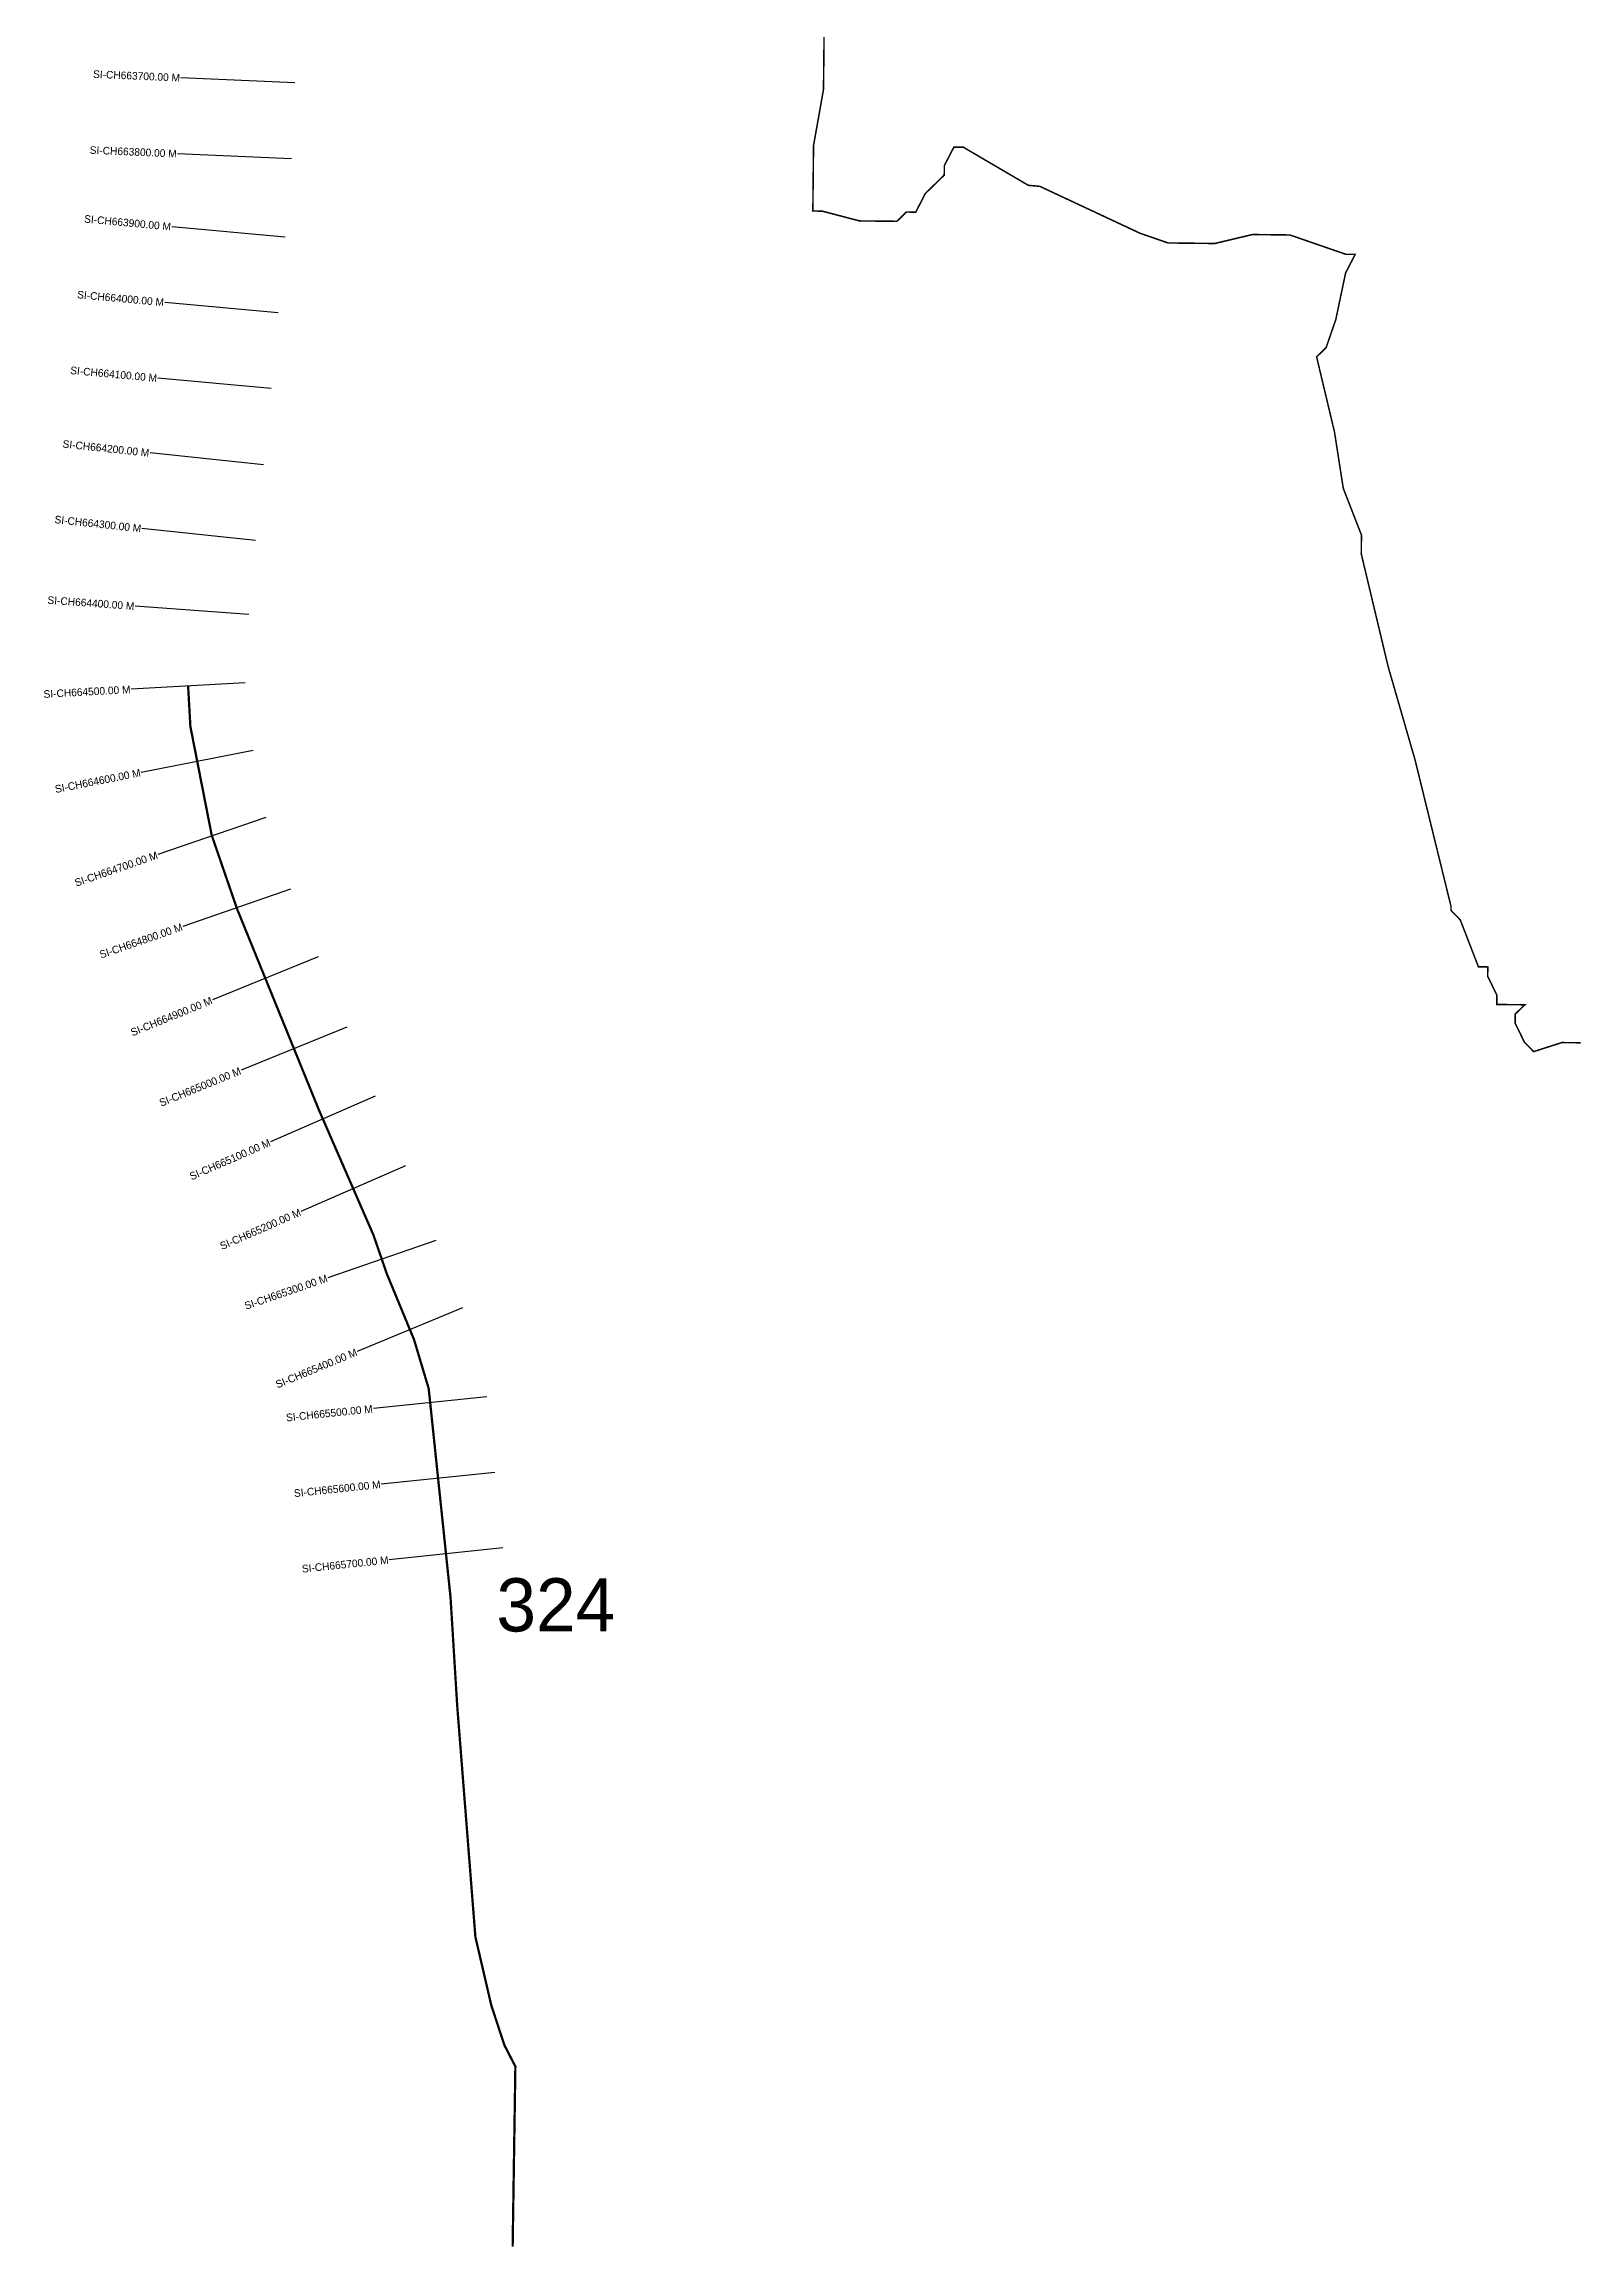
# Model space of a CAD drawing. Header units: metres. Extents: x 333202 to 339711, y 1779198 to 1790673.
# Drawn here: x 334872 to 336890, y 1779198 to 1782097 of the extents above; entities that cross this region are included whole.
import ezdxf
from ezdxf.enums import TextEntityAlignment as Align

# ---------------------------------------------------------------- set-up
doc = ezdxf.new("R2010")
doc.units = ezdxf.units.M
for name, color, linetype in [('CS', 134, 'Continuous'), ('CSMark', 6, 'Continuous'), ('NATURALLY PROTECTED', 3, 'Continuous')]:
    doc.layers.add(name, color=color, linetype=linetype)

msp = doc.modelspace()

# ---------------------------------------------------------------- linework, layer by layer
at = {"color": 6, "const_width": 2}
msp.add_lwpolyline([(336892.3, 1780783.6), (336867.7, 1780783.9), (336830.6, 1780772), (336818.5, 1780784.4), (336806.4, 1780809.2), (336806.4, 1780821.4), (336819, 1780833.6), (336782.1, 1780834), (336782.2, 1780846.3), (336770.2, 1780871.1), (336770.3, 1780883.4), (336758, 1780883.5), (336734.1, 1780945.3), (336721.9, 1780957.8), (336722, 1780962.8), (336674.8, 1781155.2), (336639.2, 1781278.7), (336603.9, 1781426.8), (336604.2, 1781451.4), (336580.2, 1781513.2), (336568.7, 1781587.2), (336545.2, 1781685.9), (336557.7, 1781698.1), (336570.4, 1781734.9), (336583.3, 1781796.3), (336595.9, 1781820.8), (336583.6, 1781820.9), (336510, 1781846.3), (336460.8, 1781846.9), (336411.4, 1781835.1), (336349.9, 1781835.8), (336313.1, 1781848.5), (336181.1, 1781910.3), (336166.1, 1781911.6), (336080.5, 1781961.8), (336068.2, 1781961.9), (336055.6, 1781937.5), (336055.5, 1781925.1), (336030.6, 1781900.8), (336018, 1781876.3), (336005.7, 1781876.5), (335993.3, 1781864.3), (335944, 1781864.8), (335894.9, 1781877.7), (335882.7, 1781877.8), (335883.6, 1781963.9), (335896.7, 1782037.7), (335897.5, 1782111.5)], dxfattribs=at)
at = {"layer": 'CS'}
for p, q in [((335201.3, 1782046.6), (335051.5, 1782053.1)), ((335197, 1781946.6), (335047.1, 1781953.2)), ((335188.9, 1781843.4), (335039.5, 1781857.1)), ((335179.7, 1781743.8), (335030.3, 1781757.5)), ((335170.5, 1781644.2), (335021.2, 1781657.9)), ((335160.1, 1781543.7), (335011, 1781559.5)), ((335149.6, 1781444.2), (335000.4, 1781460.1)), ((335141, 1781347.2), (334991.4, 1781357.9)), ((335136, 1781257), (334986.3, 1781248.6)), ((335146.7, 1781168.2), (334999.5, 1781139.3)), ((335163.4, 1781080.1), (335021.5, 1781031.2)), ((335195.9, 1780985.5), (335054.1, 1780936.7)), ((335232.1, 1780896.7), (335093.2, 1780840.2)), ((335269.8, 1780804.1), (335130.8, 1780747.6)), ((335307, 1780713.3), (335169.6, 1780653.3)), ((335347, 1780621.7), (335209.5, 1780561.7)), ((335386.7, 1780523.4), (335244.8, 1780474.6)), ((335422.1, 1780434.8), (335283.5, 1780377.5)), ((335454, 1780318), (335304.8, 1780302.4)), ((335464.4, 1780218.5), (335315.2, 1780202.9)), ((335474.8, 1780119.1), (335325.6, 1780103.5))]:
    msp.add_line(p, q, dxfattribs=at)
at = {"layer": 'NATURALLY PROTECTED', "const_width": 3, "flags": 128}
msp.add_lwpolyline([(335061.1, 1781253), (335064.1, 1781199.7), (335092.2, 1781056.5), (335125.5, 1780959.7), (335232.9, 1780695.8), (335304.8, 1780530.8), (335322.4, 1780479.8), (335358.2, 1780393.2), (335377.5, 1780328.7), (335387, 1780238), (335406.2, 1780054.3), (335415, 1779911.4), (335438.9, 1779607.5), (335459.9, 1779517.1), (335477.1, 1779464.9), (335491.5, 1779436.9), (335487.9, 1779199.7)], dxfattribs=at)

# ---------------------------------------------------------------- texts
at = {"insert": (335466.6, 1780079.2), "char_height": 70, "attachment_point": 1}
msp.add_mtext_dynamic_manual_height_columns('324', width=240.624, gutter_width=1, heights=[0], dxfattribs=at)
at = {"layer": 'CSMark'}
for s, rotation, p in [('SI-CH663700.00 M', 357.5141, (335050.5, 1782053.1)), ('SI-CH663800.00 M', 357.5141, (335046.1, 1781953.2)), ('SI-CH663900.00 M', 354.7442, (335038.5, 1781857.2)), ('SI-CH664000.00 M', 354.7442, (335029.3, 1781757.6)), ('SI-CH664100.00 M', 354.7442, (335020.2, 1781658)), ('SI-CH664200.00 M', 353.9376, (335010, 1781559.6)), ('SI-CH664300.00 M', 353.9376, (334999.4, 1781460.2)), ('SI-CH664400.00 M', 355.8853, (334990.4, 1781358)), ('SI-CH664500.00 M', 3.1814, (334985.3, 1781248.6)), ('SI-CH664600.00 M', 11.0915, (334998.5, 1781139.1)), ('SI-CH664700.00 M', 19.0039, (335020.6, 1781030.9)), ('SI-CH664800.00 M', 19.0039, (335053.2, 1780936.4)), ('SI-CH664900.00 M', 22.1388, (335092.2, 1780839.8)), ('SI-CH665000.00 M', 22.1388, (335129.9, 1780747.2)), ('SI-CH665100.00 M', 23.567, (335168.6, 1780652.9)), ('SI-CH665200.00 M', 23.567, (335208.6, 1780561.3)), ('SI-CH665300.00 M', 18.9837, (335243.9, 1780474.3)), ('SI-CH665400.00 M', 22.451, (335282.6, 1780377.2)), ('SI-CH665500.00 M', 5.9724, (335303.8, 1780302.3)), ('SI-CH665600.00 M', 5.9724, (335314.2, 1780202.8)), ('SI-CH665700.00 M', 5.9724, (335324.6, 1780103.4))]:
    msp.add_text(s, height=10, rotation=rotation, dxfattribs=at).set_placement(p, align=Align.MIDDLE_RIGHT)

doc.saveas('drawing.dxf')
